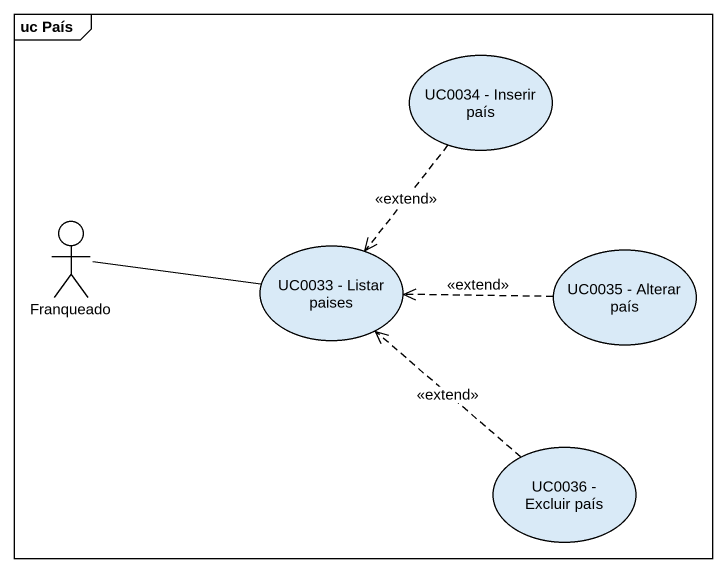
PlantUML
@startuml
mainframe uc País
usecase "UC0034 - Inserir país" as UC0034_Inserir_país
actor Franqueado
usecase "UC0033 - Listar paises" as UC0033_Listar_paises
usecase "UC0035 - Alterar país" as UC0035_Alterar_país
usecase "UC0036 - Excluir país" as UC0036_Excluir_país
UC0034_Inserir_país ..> UC0033_Listar_paises : <<extend>>
Franqueado -right- UC0033_Listar_paises
UC0035_Alterar_país .left.> UC0033_Listar_paises : <<extend>>
UC0036_Excluir_país .up.> UC0033_Listar_paises : <<extend>>
@enduml
